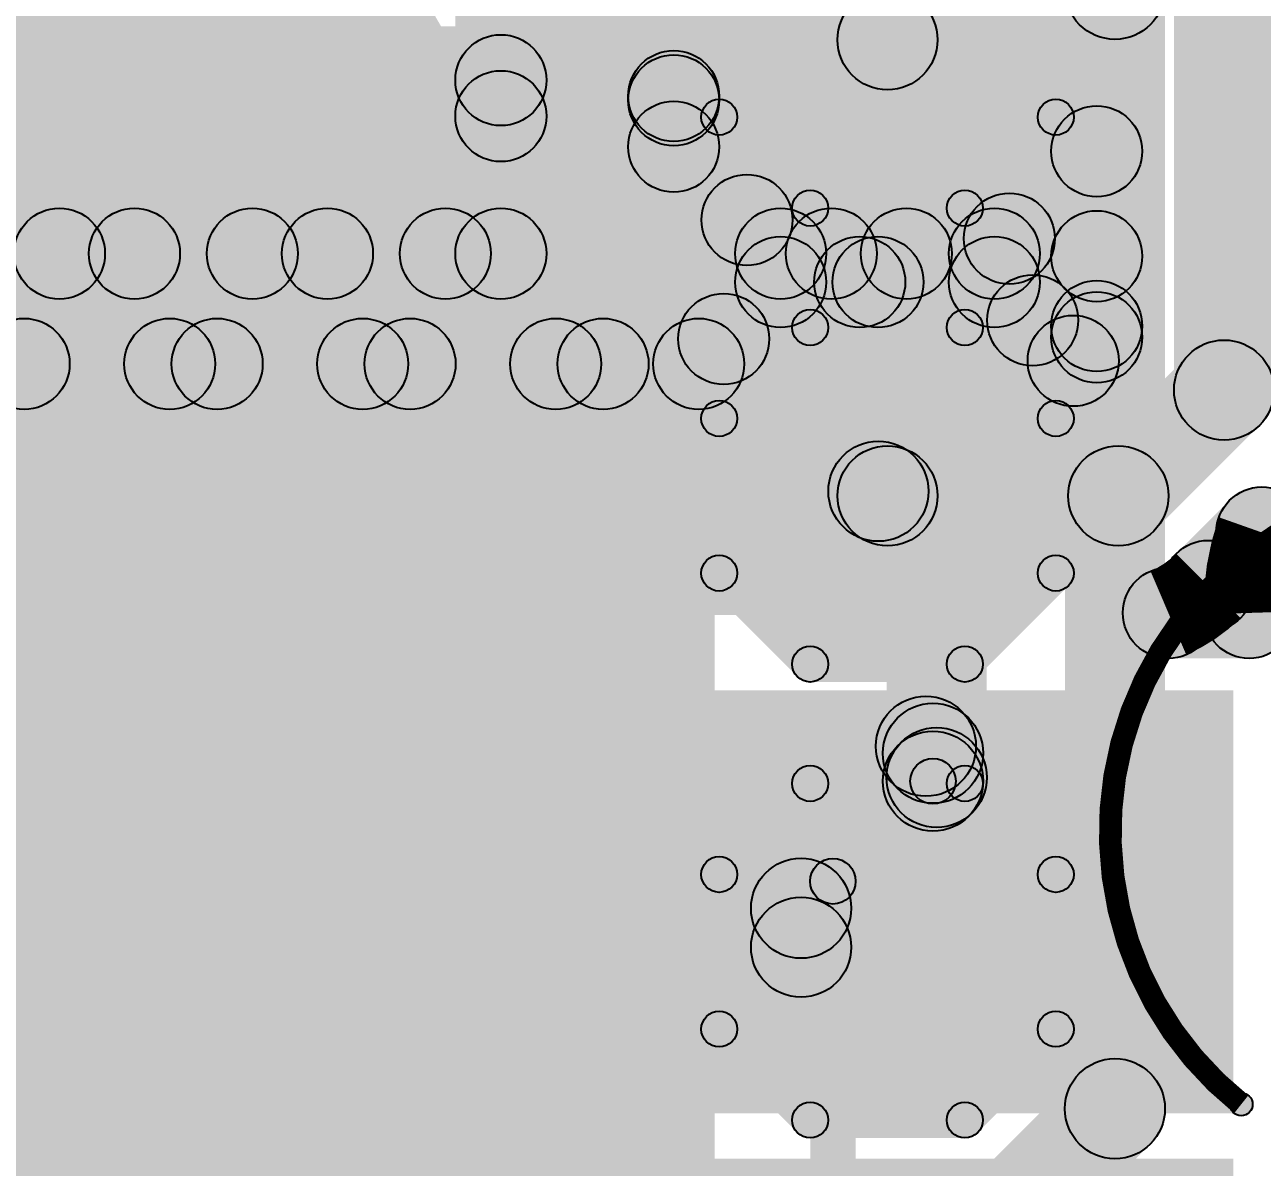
# Model space of a CAD drawing. Header units: millimetres. Extents: x 1.65 to 3.65, y 2.62 to 4.07.
# Drawn here: x 3.1873 to 3.4594, y 3.2651 to 3.5163 of the extents above; entities that cross this region are included whole.
import ezdxf

# ---------------------------------------------------------------- set-up
doc = ezdxf.new("R2010")
doc.units = ezdxf.units.MM
doc.header["$MEASUREMENT"] = 0
for name, color, linetype in [('BottomLayer', 5, 'Continuous'), ('BottomSolder', 6, 'Continuous'), ('PadHoleLayer', 156, 'Continuous'), ('TopLayer', 1, 'Continuous'), ('TopOverlay', 2, 'Continuous'), ('TopPaste', 8, 'Continuous'), ('TopSolder', 216, 'Continuous'), ('ViaHoleLayer', 16, 'Continuous')]:
    doc.layers.add(name, color=color, linetype=linetype)

# ---------------------------------------------------------------- blocks, each defined once
blk = doc.blocks.new('T_______H____LED_26')
at = {"layer": 'BottomLayer'}
blk.add_hatch(color=5, dxfattribs=at).paths.add_polyline_path([(-0.0815, 0.0315), (-0.0185, 0.0315), (-0.0185, -0.0315), (-0.0815, -0.0315)])
h = blk.add_hatch(color=5, dxfattribs=at)
edge = h.paths.add_edge_path()
edge.add_arc((0.05, 0), 0.0315, 0, 360)
at = {"layer": 'BottomSolder'}
blk.add_hatch(color=6, dxfattribs=at).paths.add_polyline_path([(-0.0855, 0.0355), (-0.0145, 0.0355), (-0.0145, -0.0355), (-0.0855, -0.0355)])
h = blk.add_hatch(color=6, dxfattribs=at)
edge = h.paths.add_edge_path()
edge.add_arc((0.05, 0), 0.0355, 0, 360)
at = {"layer": 'PadHoleLayer'}
h = blk.add_hatch(color=156, dxfattribs=at)
edge = h.paths.add_edge_path()
edge.add_arc((-0.05, 0), 0.01772, 0, 360)
h = blk.add_hatch(color=156, dxfattribs=at)
edge = h.paths.add_edge_path()
edge.add_arc((0.05, 0), 0.01772, 0, 360)
at = {"layer": 'TopLayer'}
blk.add_hatch(color=1, dxfattribs=at).paths.add_polyline_path([(-0.0815, 0.0315), (-0.0185, 0.0315), (-0.0185, -0.0315), (-0.0815, -0.0315)])
h = blk.add_hatch(color=1, dxfattribs=at)
edge = h.paths.add_edge_path()
edge.add_arc((0.05, 0), 0.0315, 0, 360)
at = {"layer": 'TopOverlay'}
h = blk.add_hatch(color=2, dxfattribs=at)
edge = h.paths.add_edge_path()
edge.add_arc((-0.05954, 0.05023), 0.0025, 0, 360)
h = blk.add_hatch(color=2, dxfattribs=at)
edge = h.paths.add_edge_path()
edge.add_arc((0.06927, 0.03565), 0.0025, 0, 360)
h = blk.add_hatch(color=2, dxfattribs=at)
edge = h.paths.add_edge_path()
edge.add_arc((0.098, 0.004), 0.0025, 0, 360)
for points in [[(0.0955, 0.004), (0.1005, 0.004), (0.1005, -0.012), (0.0955, -0.012)], [(-0.106, -0.0065), (-0.106, -0.0015), (-0.09, -0.0015), (-0.09, -0.0065)], [(0.09, -0.0065), (0.09, -0.0015), (0.106, -0.0015), (0.106, -0.0065)]]:
    blk.add_hatch(color=2, dxfattribs=at).paths.add_polyline_path(points)
h = blk.add_hatch(color=2, dxfattribs=at)
edge = h.paths.add_edge_path()
edge.add_arc((-0.106, -0.004), 0.0025, 0, 360)
h = blk.add_hatch(color=2, dxfattribs=at)
edge = h.paths.add_edge_path()
edge.add_arc((-0.09, -0.004), 0.0025, 0, 360)
h = blk.add_hatch(color=2, dxfattribs=at)
edge = h.paths.add_edge_path()
edge.add_arc((0.09, -0.004), 0.0025, 0, 360)
h = blk.add_hatch(color=2, dxfattribs=at)
edge = h.paths.add_edge_path()
edge.add_arc((0.106, -0.004), 0.0025, 0, 360)
h = blk.add_hatch(color=2, dxfattribs=at)
edge = h.paths.add_edge_path()
edge.add_arc((0.098, -0.012), 0.0025, 0, 360)
h = blk.add_hatch(color=2, dxfattribs=at)
edge = h.paths.add_edge_path()
edge.add_arc((0.06927, -0.03565), 0.0025, 0, 360)
h = blk.add_hatch(color=2, dxfattribs=at)
edge = h.paths.add_edge_path()
edge.add_arc((-0.05954, -0.05023), 0.0025, 0, 360)
at = {"layer": 'TopSolder'}
blk.add_hatch(color=216, dxfattribs=at).paths.add_polyline_path([(-0.0855, 0.0355), (-0.0145, 0.0355), (-0.0145, -0.0355), (-0.0855, -0.0355)])
h = blk.add_hatch(color=216, dxfattribs=at)
edge = h.paths.add_edge_path()
edge.add_arc((0.05, 0), 0.0355, 0, 360)
at = {"layer": 'TopOverlay', "const_width": 0.005}
for points in [[(-0.05954, 0.05023, -0.552963), (0.06927, 0.03565)], [(0.06927, -0.03565, -0.552963), (-0.05954, -0.05023)]]:
    blk.add_lwpolyline(points, format="xyb", dxfattribs=at)
at = {"layer": 'TopOverlay'}
for centre in [(-0.05954, 0.05023), (0.06927, 0.03565), (0.098, 0.004), (-0.106, -0.004), (-0.09, -0.004), (0.09, -0.004), (0.106, -0.004), (0.098, -0.012), (0.06927, -0.03565), (-0.05954, -0.05023)]:
    blk.add_circle(centre, 0.0025, dxfattribs=at)
blk = doc.blocks.new('T_______H____LED_27')
at = {"layer": 'BottomLayer'}
blk.add_hatch(color=5, dxfattribs=at).paths.add_polyline_path([(-0.0815, 0.0315), (-0.0185, 0.0315), (-0.0185, -0.0315), (-0.0815, -0.0315)])
h = blk.add_hatch(color=5, dxfattribs=at)
edge = h.paths.add_edge_path()
edge.add_arc((0.05, 0), 0.0315, 0, 360)
at = {"layer": 'BottomSolder'}
blk.add_hatch(color=6, dxfattribs=at).paths.add_polyline_path([(-0.0855, 0.0355), (-0.0145, 0.0355), (-0.0145, -0.0355), (-0.0855, -0.0355)])
h = blk.add_hatch(color=6, dxfattribs=at)
edge = h.paths.add_edge_path()
edge.add_arc((0.05, 0), 0.0355, 0, 360)
at = {"layer": 'PadHoleLayer'}
h = blk.add_hatch(color=156, dxfattribs=at)
edge = h.paths.add_edge_path()
edge.add_arc((-0.05, 0), 0.01772, 0, 360)
h = blk.add_hatch(color=156, dxfattribs=at)
edge = h.paths.add_edge_path()
edge.add_arc((0.05, 0), 0.01772, 0, 360)
at = {"layer": 'TopLayer'}
blk.add_hatch(color=1, dxfattribs=at).paths.add_polyline_path([(-0.0815, 0.0315), (-0.0185, 0.0315), (-0.0185, -0.0315), (-0.0815, -0.0315)])
h = blk.add_hatch(color=1, dxfattribs=at)
edge = h.paths.add_edge_path()
edge.add_arc((0.05, 0), 0.0315, 0, 360)
at = {"layer": 'TopOverlay'}
h = blk.add_hatch(color=2, dxfattribs=at)
edge = h.paths.add_edge_path()
edge.add_arc((-0.05954, 0.05023), 0.0025, 0, 360)
h = blk.add_hatch(color=2, dxfattribs=at)
edge = h.paths.add_edge_path()
edge.add_arc((0.06927, 0.03565), 0.0025, 0, 360)
h = blk.add_hatch(color=2, dxfattribs=at)
edge = h.paths.add_edge_path()
edge.add_arc((0.098, 0.004), 0.0025, 0, 360)
for points in [[(0.0955, 0.004), (0.1005, 0.004), (0.1005, -0.012), (0.0955, -0.012)], [(-0.106, -0.0065), (-0.106, -0.0015), (-0.09, -0.0015), (-0.09, -0.0065)], [(0.09, -0.0065), (0.09, -0.0015), (0.106, -0.0015), (0.106, -0.0065)]]:
    blk.add_hatch(color=2, dxfattribs=at).paths.add_polyline_path(points)
h = blk.add_hatch(color=2, dxfattribs=at)
edge = h.paths.add_edge_path()
edge.add_arc((-0.106, -0.004), 0.0025, 0, 360)
h = blk.add_hatch(color=2, dxfattribs=at)
edge = h.paths.add_edge_path()
edge.add_arc((-0.09, -0.004), 0.0025, 0, 360)
h = blk.add_hatch(color=2, dxfattribs=at)
edge = h.paths.add_edge_path()
edge.add_arc((0.09, -0.004), 0.0025, 0, 360)
h = blk.add_hatch(color=2, dxfattribs=at)
edge = h.paths.add_edge_path()
edge.add_arc((0.106, -0.004), 0.0025, 0, 360)
h = blk.add_hatch(color=2, dxfattribs=at)
edge = h.paths.add_edge_path()
edge.add_arc((0.098, -0.012), 0.0025, 0, 360)
h = blk.add_hatch(color=2, dxfattribs=at)
edge = h.paths.add_edge_path()
edge.add_arc((0.06927, -0.03565), 0.0025, 0, 360)
h = blk.add_hatch(color=2, dxfattribs=at)
edge = h.paths.add_edge_path()
edge.add_arc((-0.05954, -0.05023), 0.0025, 0, 360)
at = {"layer": 'TopSolder'}
blk.add_hatch(color=216, dxfattribs=at).paths.add_polyline_path([(-0.0855, 0.0355), (-0.0145, 0.0355), (-0.0145, -0.0355), (-0.0855, -0.0355)])
h = blk.add_hatch(color=216, dxfattribs=at)
edge = h.paths.add_edge_path()
edge.add_arc((0.05, 0), 0.0355, 0, 360)
at = {"layer": 'TopOverlay', "const_width": 0.005}
for points in [[(-0.05954, 0.05023, -0.552963), (0.06927, 0.03565)], [(0.06927, -0.03565, -0.552963), (-0.05954, -0.05023)]]:
    blk.add_lwpolyline(points, format="xyb", dxfattribs=at)
at = {"layer": 'TopOverlay'}
for centre in [(-0.05954, 0.05023), (0.06927, 0.03565), (0.098, 0.004), (-0.106, -0.004), (-0.09, -0.004), (0.09, -0.004), (0.106, -0.004), (0.098, -0.012), (0.06927, -0.03565), (-0.05954, -0.05023)]:
    blk.add_circle(centre, 0.0025, dxfattribs=at)
blk = doc.blocks.new('TEST_POINT_54')
at = {"layer": 'TopLayer'}
blk.add_hatch(color=1, dxfattribs=at).paths.add_polyline_path([(0.015, 0.03), (-0.015, 0.03), (-0.03, 0.015), (-0.03, -0.015), (-0.015, -0.03), (0.015, -0.03), (0.03, -0.015), (0.03, 0.015)])
at = {"layer": 'TopOverlay'}
h = blk.add_hatch(color=2, dxfattribs=at)
edge = h.paths.add_edge_path()
edge.add_arc((-0.017, 0.037), 0.00394, 0, 360)
h = blk.add_hatch(color=2, dxfattribs=at)
edge = h.paths.add_edge_path()
edge.add_arc((-0.017, 0.037), 0.00394, 0, 360)
h = blk.add_hatch(color=2, dxfattribs=at)
edge = h.paths.add_edge_path()
edge.add_arc((-0.017, 0.037), 0.00394, 0, 360)
for points in [[(-0.017, 0.03306), (-0.017, 0.04094), (0.017, 0.04094), (0.017, 0.03306)], [(-0.017, 0.03306), (-0.017, 0.04094), (0.017, 0.04094), (0.017, 0.03306)], [(-0.03422, 0.01422), (-0.03978, 0.01978), (-0.01978, 0.03978), (-0.01422, 0.03422)], [(0.01422, 0.03422), (0.01978, 0.03978), (0.03978, 0.01978), (0.03422, 0.01422)], [(-0.03306, -0.017), (-0.04094, -0.017), (-0.04094, 0.017), (-0.03306, 0.017)], [(0.04094, -0.017), (0.03306, -0.017), (0.03306, 0.017), (0.04094, 0.017)], [(-0.03978, -0.01978), (-0.03422, -0.01422), (-0.01422, -0.03422), (-0.01978, -0.03978)], [(0.01978, -0.03978), (0.01422, -0.03422), (0.03422, -0.01422), (0.03978, -0.01978)], [(-0.017, -0.04094), (-0.017, -0.03306), (0.017, -0.03306), (0.017, -0.04094)], [(-0.017, -0.04094), (-0.017, -0.03306), (0.017, -0.03306), (0.017, -0.04094)]]:
    blk.add_hatch(color=2, dxfattribs=at).paths.add_polyline_path(points)
h = blk.add_hatch(color=2, dxfattribs=at)
edge = h.paths.add_edge_path()
edge.add_arc((0.017, 0.037), 0.00394, 0, 360)
h = blk.add_hatch(color=2, dxfattribs=at)
edge = h.paths.add_edge_path()
edge.add_arc((0.017, 0.037), 0.00394, 0, 360)
h = blk.add_hatch(color=2, dxfattribs=at)
edge = h.paths.add_edge_path()
edge.add_arc((0.017, 0.037), 0.00394, 0, 360)
h = blk.add_hatch(color=2, dxfattribs=at)
edge = h.paths.add_edge_path()
edge.add_arc((-0.037, 0.017), 0.00394, 0, 360)
h = blk.add_hatch(color=2, dxfattribs=at)
edge = h.paths.add_edge_path()
edge.add_arc((-0.037, 0.017), 0.00394, 0, 360)
h = blk.add_hatch(color=2, dxfattribs=at)
edge = h.paths.add_edge_path()
edge.add_arc((0.037, 0.017), 0.00394, 0, 360)
h = blk.add_hatch(color=2, dxfattribs=at)
edge = h.paths.add_edge_path()
edge.add_arc((0.037, 0.017), 0.00394, 0, 360)
h = blk.add_hatch(color=2, dxfattribs=at)
edge = h.paths.add_edge_path()
edge.add_arc((-0.037, -0.017), 0.00394, 0, 360)
h = blk.add_hatch(color=2, dxfattribs=at)
edge = h.paths.add_edge_path()
edge.add_arc((-0.037, -0.017), 0.00394, 0, 360)
h = blk.add_hatch(color=2, dxfattribs=at)
edge = h.paths.add_edge_path()
edge.add_arc((0.037, -0.017), 0.00394, 0, 360)
h = blk.add_hatch(color=2, dxfattribs=at)
edge = h.paths.add_edge_path()
edge.add_arc((0.037, -0.017), 0.00394, 0, 360)
h = blk.add_hatch(color=2, dxfattribs=at)
edge = h.paths.add_edge_path()
edge.add_arc((-0.017, -0.037), 0.00394, 0, 360)
h = blk.add_hatch(color=2, dxfattribs=at)
edge = h.paths.add_edge_path()
edge.add_arc((-0.017, -0.037), 0.00394, 0, 360)
h = blk.add_hatch(color=2, dxfattribs=at)
edge = h.paths.add_edge_path()
edge.add_arc((-0.017, -0.037), 0.00394, 0, 360)
h = blk.add_hatch(color=2, dxfattribs=at)
edge = h.paths.add_edge_path()
edge.add_arc((0.017, -0.037), 0.00394, 0, 360)
h = blk.add_hatch(color=2, dxfattribs=at)
edge = h.paths.add_edge_path()
edge.add_arc((0.017, -0.037), 0.00394, 0, 360)
h = blk.add_hatch(color=2, dxfattribs=at)
edge = h.paths.add_edge_path()
edge.add_arc((0.017, -0.037), 0.00394, 0, 360)
at = {"layer": 'TopPaste'}
blk.add_hatch(color=8, dxfattribs=at).paths.add_polyline_path([(0.015, 0.03), (-0.015, 0.03), (-0.03, 0.015), (-0.03, -0.015), (-0.015, -0.03), (0.015, -0.03), (0.03, -0.015), (0.03, 0.015)])
at = {"layer": 'TopSolder'}
blk.add_hatch(color=216, dxfattribs=at).paths.add_polyline_path([(0.017, 0.034), (-0.017, 0.034), (-0.034, 0.017), (-0.034, -0.017), (-0.017, -0.034), (0.017, -0.034), (0.034, -0.017), (0.034, 0.017)])
at = {"layer": 'TopOverlay'}
for centre in [(-0.017, 0.037), (-0.017, 0.037), (-0.017, 0.037), (0.017, 0.037), (0.017, 0.037), (0.017, 0.037), (-0.037, 0.017), (-0.037, 0.017), (0.037, 0.017), (0.037, 0.017), (-0.037, -0.017), (-0.037, -0.017), (0.037, -0.017), (0.037, -0.017), (-0.017, -0.037), (-0.017, -0.037), (-0.017, -0.037), (0.017, -0.037), (0.017, -0.037), (0.017, -0.037)]:
    blk.add_circle(centre, 0.00394, dxfattribs=at)
blk = doc.blocks.new('TEST_POINT_55')
at = {"layer": 'TopLayer'}
blk.add_hatch(color=1, dxfattribs=at).paths.add_polyline_path([(0.015, 0.03), (-0.015, 0.03), (-0.03, 0.015), (-0.03, -0.015), (-0.015, -0.03), (0.015, -0.03), (0.03, -0.015), (0.03, 0.015)])
at = {"layer": 'TopOverlay'}
h = blk.add_hatch(color=2, dxfattribs=at)
edge = h.paths.add_edge_path()
edge.add_arc((-0.017, 0.037), 0.00394, 0, 360)
h = blk.add_hatch(color=2, dxfattribs=at)
edge = h.paths.add_edge_path()
edge.add_arc((-0.017, 0.037), 0.00394, 0, 360)
h = blk.add_hatch(color=2, dxfattribs=at)
edge = h.paths.add_edge_path()
edge.add_arc((-0.017, 0.037), 0.00394, 0, 360)
for points in [[(0.017, 0.04094), (0.017, 0.03306), (-0.017, 0.03306), (-0.017, 0.04094)], [(0.017, 0.04094), (0.017, 0.03306), (-0.017, 0.03306), (-0.017, 0.04094)], [(-0.03422, 0.01422), (-0.03978, 0.01978), (-0.01978, 0.03978), (-0.01422, 0.03422)], [(0.03978, 0.01978), (0.03422, 0.01422), (0.01422, 0.03422), (0.01978, 0.03978)], [(-0.03306, -0.017), (-0.04094, -0.017), (-0.04094, 0.017), (-0.03306, 0.017)], [(0.04094, -0.017), (0.03306, -0.017), (0.03306, 0.017), (0.04094, 0.017)], [(-0.01422, -0.03422), (-0.01978, -0.03978), (-0.03978, -0.01978), (-0.03422, -0.01422)], [(0.01978, -0.03978), (0.01422, -0.03422), (0.03422, -0.01422), (0.03978, -0.01978)], [(0.017, -0.03306), (0.017, -0.04094), (-0.017, -0.04094), (-0.017, -0.03306)], [(0.017, -0.03306), (0.017, -0.04094), (-0.017, -0.04094), (-0.017, -0.03306)]]:
    blk.add_hatch(color=2, dxfattribs=at).paths.add_polyline_path(points)
h = blk.add_hatch(color=2, dxfattribs=at)
edge = h.paths.add_edge_path()
edge.add_arc((0.017, 0.037), 0.00394, 0, 360)
h = blk.add_hatch(color=2, dxfattribs=at)
edge = h.paths.add_edge_path()
edge.add_arc((0.017, 0.037), 0.00394, 0, 360)
h = blk.add_hatch(color=2, dxfattribs=at)
edge = h.paths.add_edge_path()
edge.add_arc((0.017, 0.037), 0.00394, 0, 360)
h = blk.add_hatch(color=2, dxfattribs=at)
edge = h.paths.add_edge_path()
edge.add_arc((-0.037, 0.017), 0.00394, 0, 360)
h = blk.add_hatch(color=2, dxfattribs=at)
edge = h.paths.add_edge_path()
edge.add_arc((-0.037, 0.017), 0.00394, 0, 360)
h = blk.add_hatch(color=2, dxfattribs=at)
edge = h.paths.add_edge_path()
edge.add_arc((0.037, 0.017), 0.00394, 0, 360)
h = blk.add_hatch(color=2, dxfattribs=at)
edge = h.paths.add_edge_path()
edge.add_arc((0.037, 0.017), 0.00394, 0, 360)
h = blk.add_hatch(color=2, dxfattribs=at)
edge = h.paths.add_edge_path()
edge.add_arc((-0.037, -0.017), 0.00394, 0, 360)
h = blk.add_hatch(color=2, dxfattribs=at)
edge = h.paths.add_edge_path()
edge.add_arc((-0.037, -0.017), 0.00394, 0, 360)
h = blk.add_hatch(color=2, dxfattribs=at)
edge = h.paths.add_edge_path()
edge.add_arc((0.037, -0.017), 0.00394, 0, 360)
h = blk.add_hatch(color=2, dxfattribs=at)
edge = h.paths.add_edge_path()
edge.add_arc((0.037, -0.017), 0.00394, 0, 360)
h = blk.add_hatch(color=2, dxfattribs=at)
edge = h.paths.add_edge_path()
edge.add_arc((-0.017, -0.037), 0.00394, 0, 360)
h = blk.add_hatch(color=2, dxfattribs=at)
edge = h.paths.add_edge_path()
edge.add_arc((-0.017, -0.037), 0.00394, 0, 360)
h = blk.add_hatch(color=2, dxfattribs=at)
edge = h.paths.add_edge_path()
edge.add_arc((-0.017, -0.037), 0.00394, 0, 360)
h = blk.add_hatch(color=2, dxfattribs=at)
edge = h.paths.add_edge_path()
edge.add_arc((0.017, -0.037), 0.00394, 0, 360)
h = blk.add_hatch(color=2, dxfattribs=at)
edge = h.paths.add_edge_path()
edge.add_arc((0.017, -0.037), 0.00394, 0, 360)
h = blk.add_hatch(color=2, dxfattribs=at)
edge = h.paths.add_edge_path()
edge.add_arc((0.017, -0.037), 0.00394, 0, 360)
at = {"layer": 'TopPaste'}
blk.add_hatch(color=8, dxfattribs=at).paths.add_polyline_path([(0.015, 0.03), (-0.015, 0.03), (-0.03, 0.015), (-0.03, -0.015), (-0.015, -0.03), (0.015, -0.03), (0.03, -0.015), (0.03, 0.015)])
at = {"layer": 'TopSolder'}
blk.add_hatch(color=216, dxfattribs=at).paths.add_polyline_path([(0.017, 0.034), (-0.017, 0.034), (-0.034, 0.017), (-0.034, -0.017), (-0.017, -0.034), (0.017, -0.034), (0.034, -0.017), (0.034, 0.017)])
at = {"layer": 'TopOverlay'}
for centre in [(-0.017, 0.037), (-0.017, 0.037), (-0.017, 0.037), (0.017, 0.037), (0.017, 0.037), (0.017, 0.037), (-0.037, 0.017), (-0.037, 0.017), (0.037, 0.017), (0.037, 0.017), (-0.037, -0.017), (-0.037, -0.017), (0.037, -0.017), (0.037, -0.017), (-0.017, -0.037), (-0.017, -0.037), (-0.017, -0.037), (0.017, -0.037), (0.017, -0.037), (0.017, -0.037)]:
    blk.add_circle(centre, 0.00394, dxfattribs=at)
blk = doc.blocks.new('TEST_POINT_56')
at = {"layer": 'TopLayer'}
blk.add_hatch(color=1, dxfattribs=at).paths.add_polyline_path([(0.015, 0.03), (-0.015, 0.03), (-0.03, 0.015), (-0.03, -0.015), (-0.015, -0.03), (0.015, -0.03), (0.03, -0.015), (0.03, 0.015)])
at = {"layer": 'TopOverlay'}
h = blk.add_hatch(color=2, dxfattribs=at)
edge = h.paths.add_edge_path()
edge.add_arc((-0.017, 0.037), 0.00394, 0, 360)
h = blk.add_hatch(color=2, dxfattribs=at)
edge = h.paths.add_edge_path()
edge.add_arc((-0.017, 0.037), 0.00394, 0, 360)
h = blk.add_hatch(color=2, dxfattribs=at)
edge = h.paths.add_edge_path()
edge.add_arc((-0.017, 0.037), 0.00394, 0, 360)
for points in [[(-0.017, 0.03306), (-0.017, 0.04094), (0.017, 0.04094), (0.017, 0.03306)], [(-0.017, 0.03306), (-0.017, 0.04094), (0.017, 0.04094), (0.017, 0.03306)], [(-0.03422, 0.01422), (-0.03978, 0.01978), (-0.01978, 0.03978), (-0.01422, 0.03422)], [(0.01422, 0.03422), (0.01978, 0.03978), (0.03978, 0.01978), (0.03422, 0.01422)], [(-0.03306, -0.017), (-0.04094, -0.017), (-0.04094, 0.017), (-0.03306, 0.017)], [(0.04094, -0.017), (0.03306, -0.017), (0.03306, 0.017), (0.04094, 0.017)], [(-0.03978, -0.01978), (-0.03422, -0.01422), (-0.01422, -0.03422), (-0.01978, -0.03978)], [(0.01978, -0.03978), (0.01422, -0.03422), (0.03422, -0.01422), (0.03978, -0.01978)], [(-0.017, -0.04094), (-0.017, -0.03306), (0.017, -0.03306), (0.017, -0.04094)], [(-0.017, -0.04094), (-0.017, -0.03306), (0.017, -0.03306), (0.017, -0.04094)]]:
    blk.add_hatch(color=2, dxfattribs=at).paths.add_polyline_path(points)
h = blk.add_hatch(color=2, dxfattribs=at)
edge = h.paths.add_edge_path()
edge.add_arc((0.017, 0.037), 0.00394, 0, 360)
h = blk.add_hatch(color=2, dxfattribs=at)
edge = h.paths.add_edge_path()
edge.add_arc((0.017, 0.037), 0.00394, 0, 360)
h = blk.add_hatch(color=2, dxfattribs=at)
edge = h.paths.add_edge_path()
edge.add_arc((0.017, 0.037), 0.00394, 0, 360)
h = blk.add_hatch(color=2, dxfattribs=at)
edge = h.paths.add_edge_path()
edge.add_arc((-0.037, 0.017), 0.00394, 0, 360)
h = blk.add_hatch(color=2, dxfattribs=at)
edge = h.paths.add_edge_path()
edge.add_arc((-0.037, 0.017), 0.00394, 0, 360)
h = blk.add_hatch(color=2, dxfattribs=at)
edge = h.paths.add_edge_path()
edge.add_arc((0.037, 0.017), 0.00394, 0, 360)
h = blk.add_hatch(color=2, dxfattribs=at)
edge = h.paths.add_edge_path()
edge.add_arc((0.037, 0.017), 0.00394, 0, 360)
h = blk.add_hatch(color=2, dxfattribs=at)
edge = h.paths.add_edge_path()
edge.add_arc((-0.037, -0.017), 0.00394, 0, 360)
h = blk.add_hatch(color=2, dxfattribs=at)
edge = h.paths.add_edge_path()
edge.add_arc((-0.037, -0.017), 0.00394, 0, 360)
h = blk.add_hatch(color=2, dxfattribs=at)
edge = h.paths.add_edge_path()
edge.add_arc((0.037, -0.017), 0.00394, 0, 360)
h = blk.add_hatch(color=2, dxfattribs=at)
edge = h.paths.add_edge_path()
edge.add_arc((0.037, -0.017), 0.00394, 0, 360)
h = blk.add_hatch(color=2, dxfattribs=at)
edge = h.paths.add_edge_path()
edge.add_arc((-0.017, -0.037), 0.00394, 0, 360)
h = blk.add_hatch(color=2, dxfattribs=at)
edge = h.paths.add_edge_path()
edge.add_arc((-0.017, -0.037), 0.00394, 0, 360)
h = blk.add_hatch(color=2, dxfattribs=at)
edge = h.paths.add_edge_path()
edge.add_arc((-0.017, -0.037), 0.00394, 0, 360)
h = blk.add_hatch(color=2, dxfattribs=at)
edge = h.paths.add_edge_path()
edge.add_arc((0.017, -0.037), 0.00394, 0, 360)
h = blk.add_hatch(color=2, dxfattribs=at)
edge = h.paths.add_edge_path()
edge.add_arc((0.017, -0.037), 0.00394, 0, 360)
h = blk.add_hatch(color=2, dxfattribs=at)
edge = h.paths.add_edge_path()
edge.add_arc((0.017, -0.037), 0.00394, 0, 360)
at = {"layer": 'TopPaste'}
blk.add_hatch(color=8, dxfattribs=at).paths.add_polyline_path([(0.015, 0.03), (-0.015, 0.03), (-0.03, 0.015), (-0.03, -0.015), (-0.015, -0.03), (0.015, -0.03), (0.03, -0.015), (0.03, 0.015)])
at = {"layer": 'TopSolder'}
blk.add_hatch(color=216, dxfattribs=at).paths.add_polyline_path([(0.017, 0.034), (-0.017, 0.034), (-0.034, 0.017), (-0.034, -0.017), (-0.017, -0.034), (0.017, -0.034), (0.034, -0.017), (0.034, 0.017)])
at = {"layer": 'TopOverlay'}
for centre in [(-0.017, 0.037), (-0.017, 0.037), (-0.017, 0.037), (0.017, 0.037), (0.017, 0.037), (0.017, 0.037), (-0.037, 0.017), (-0.037, 0.017), (0.037, 0.017), (0.037, 0.017), (-0.037, -0.017), (-0.037, -0.017), (0.037, -0.017), (0.037, -0.017), (-0.017, -0.037), (-0.017, -0.037), (-0.017, -0.037), (0.017, -0.037), (0.017, -0.037), (0.017, -0.037)]:
    blk.add_circle(centre, 0.00394, dxfattribs=at)

msp = doc.modelspace()

# ---------------------------------------------------------------- hatches: boundary and pattern name
at = {"layer": 'BottomLayer'}
for points in [[(3.39881, 3.35081), (3.37681, 3.35081), (3.37681, 3.61303), (3.39881, 3.61303)], [(3.438, 3.278), (3.416, 3.278), (3.416, 3.52411), (3.438, 3.52411)], [(3.084, 3.434), (3.24, 3.434), (3.24, 3.516), (3.084, 3.516)], [(3.178, 3.261), (3.339, 3.261), (3.339, 3.516), (3.178, 3.516)], [(2.822, 3.367), (3.22, 3.367), (3.22, 3.4458), (2.822, 3.4458)], [(3.39478, 3.34222), (3.37922, 3.35778), (3.38003, 3.35859), (3.39559, 3.34303)], [(3.36854, 3.32446), (3.36146, 3.33154), (3.38346, 3.35354), (3.39054, 3.34646)], [(3.37, 3.11386), (3.36, 3.11386), (3.36, 3.328), (3.37, 3.328)], [(3.40678, 3.24222), (3.39122, 3.25778), (3.41922, 3.28578), (3.43478, 3.27022)]]:
    msp.add_hatch(color=5, dxfattribs=at).paths.add_polyline_path(points)
h = msp.add_hatch(color=5, dxfattribs=at)
edge = h.paths.add_edge_path()
edge.add_arc((3.427, 3.52411), 0.011, 0, 360)
h = msp.add_hatch(color=5, dxfattribs=at)
edge = h.paths.add_edge_path()
edge.add_arc((3.427, 3.52411), 0.011, 0, 360)
h = msp.add_hatch(color=5, dxfattribs=at)
edge = h.paths.add_edge_path()
edge.add_arc((3.387, 3.35), 0.01181, 0, 360)
h = msp.add_hatch(color=5, dxfattribs=at)
edge = h.paths.add_edge_path()
edge.add_arc((3.387, 3.35), 0.011, 0, 360)
h = msp.add_hatch(color=5, dxfattribs=at)
edge = h.paths.add_edge_path()
edge.add_arc((3.38781, 3.35081), 0.011, 0, 360)
h = msp.add_hatch(color=5, dxfattribs=at)
edge = h.paths.add_edge_path()
edge.add_arc((3.38781, 3.35081), 0.011, 0, 360)
h = msp.add_hatch(color=5, dxfattribs=at)
edge = h.paths.add_edge_path()
edge.add_arc((3.387, 3.35), 0.005, 0, 360)
h = msp.add_hatch(color=5, dxfattribs=at)
edge = h.paths.add_edge_path()
edge.add_arc((3.365, 3.328), 0.005, 0, 360)
h = msp.add_hatch(color=5, dxfattribs=at)
edge = h.paths.add_edge_path()
edge.add_arc((3.365, 3.328), 0.005, 0, 360)
h = msp.add_hatch(color=5, dxfattribs=at)
edge = h.paths.add_edge_path()
edge.add_arc((3.20204, 3.29148), 0.01181, 0, 360)
h = msp.add_hatch(color=5, dxfattribs=at)
edge = h.paths.add_edge_path()
edge.add_arc((3.231, 3.292), 0.01181, 0, 360)
h = msp.add_hatch(color=5, dxfattribs=at)
edge = h.paths.add_edge_path()
edge.add_arc((3.259, 3.292), 0.01181, 0, 360)
h = msp.add_hatch(color=5, dxfattribs=at)
edge = h.paths.add_edge_path()
edge.add_arc((3.427, 3.278), 0.011, 0, 360)
h = msp.add_hatch(color=5, dxfattribs=at)
edge = h.paths.add_edge_path()
edge.add_arc((3.427, 3.278), 0.011, 0, 360)
at = {"layer": 'TopLayer'}
for points in [[(3.462, 3.436), (3.44, 3.436), (3.44, 3.62286), (3.462, 3.62286)], [(3.388, 3.513), (3.366, 3.513), (3.366, 3.603), (3.388, 3.603)], [(3.302, 3.466), (3.282, 3.466), (3.282, 3.585), (3.302, 3.585)], [(3.1221, 3.483), (3.275, 3.483), (3.275, 3.568), (3.1221, 3.568)], [(3.29907, 3.49706), (3.28493, 3.5112), (3.34193, 3.5682), (3.35607, 3.55406)], [(3.28493, 3.53158), (3.29907, 3.54572), (3.33707, 3.50772), (3.32293, 3.49358)], [(3.34, 3.4895), (3.32, 3.4895), (3.32, 3.5365), (3.34, 3.5365)], [(3.27912, 3.43468), (3.26497, 3.44882), (3.32293, 3.50678), (3.33707, 3.49263)], [(3.28493, 3.48915), (3.29907, 3.5033), (3.34806, 3.45431), (3.33392, 3.44017)], [(3.32293, 3.48243), (3.33707, 3.49657), (3.36057, 3.47307), (3.34643, 3.45893)], [(3.40757, 3.45893), (3.39343, 3.47307), (3.41593, 3.49557), (3.43007, 3.48143)], [(3.433, 3.4476), (3.413, 3.4476), (3.413, 3.4885), (3.433, 3.4885)], [(3.32154, 3.43468), (3.3074, 3.44882), (3.33904, 3.48046), (3.35318, 3.46632)], [(3.16, 3.456), (3.16, 3.476), (3.292, 3.476), (3.292, 3.456)], [(3.3535, 3.456), (3.3535, 3.476), (3.4005, 3.476), (3.4005, 3.456)], [(3.39672, 3.46222), (3.41086, 3.47636), (3.43007, 3.45715), (3.41593, 3.44301)], [(3.19426, 3.43468), (3.18012, 3.44882), (3.20437, 3.47307), (3.21851, 3.45893)], [(3.18787, 3.45893), (3.20202, 3.47307), (3.22627, 3.44882), (3.21212, 3.43468)], [(3.23669, 3.43468), (3.22255, 3.44882), (3.2468, 3.47307), (3.26094, 3.45893)], [(3.2303, 3.45893), (3.24444, 3.47307), (3.26869, 3.44882), (3.25455, 3.43468)], [(3.27273, 3.45893), (3.28687, 3.47307), (3.31112, 3.44882), (3.29698, 3.43468)], [(3.35758, 3.45893), (3.37172, 3.47307), (3.37797, 3.46682), (3.36383, 3.45268)], [(3.38197, 3.45268), (3.36783, 3.46682), (3.37408, 3.47307), (3.38822, 3.45893)], [(3.41598, 3.44427), (3.40184, 3.45841), (3.41593, 3.4725), (3.43007, 3.45836)], [(3.3535, 3.44975), (3.3535, 3.46975), (3.4005, 3.46975), (3.4005, 3.44975)], [(3.34257, 3.43468), (3.32843, 3.44882), (3.34643, 3.46682), (3.36057, 3.45268)], [(3.39343, 3.45268), (3.40757, 3.46682), (3.4249, 3.4495), (3.41075, 3.43535)], [(3.4249, 3.43535), (3.41075, 3.4495), (3.41593, 3.45467), (3.43007, 3.44053)], [(3.11485, 3.43175), (3.11485, 3.45175), (3.3355, 3.45175), (3.3355, 3.43175)], [(3.43553, 3.40497), (3.41997, 3.42053), (3.44322, 3.44378), (3.45878, 3.42822)], [(3.10325, 3.40275), (3.10325, 3.42475), (3.375, 3.42475), (3.375, 3.40275)], [(3.377, 3.40175), (3.377, 3.42375), (3.42775, 3.42375), (3.42775, 3.40175)], [(3.45462, 3.38588), (3.44048, 3.40002), (3.45221, 3.41176), (3.46636, 3.39762)], [(3.43875, 3.377), (3.43875, 3.397), (3.45653, 3.397), (3.45653, 3.377)], [(3.088, 3.241), (3.297, 3.241), (3.297, 3.37), (3.088, 3.37)], [(3.31, 3.277), (3.453, 3.277), (3.453, 3.37), (3.31, 3.37)], [(3.37767, 3.34991), (3.39322, 3.36547), (3.39478, 3.36391), (3.37922, 3.34836)], [(3.398, 3.35), (3.376, 3.35), (3.376, 3.35614), (3.398, 3.35614)], [(3.369, 3.3135), (3.347, 3.3135), (3.347, 3.32206), (3.369, 3.32206)], [(3.171, 2.916), (3.213, 2.916), (3.213, 3.285), (3.171, 3.285)], [(3.171, 3.155), (3.453, 3.155), (3.453, 3.267), (3.171, 3.267)]]:
    msp.add_hatch(color=1, dxfattribs=at).paths.add_polyline_path(points)
h = msp.add_hatch(color=1, dxfattribs=at)
edge = h.paths.add_edge_path()
edge.add_arc((3.377, 3.513), 0.011, 0, 360)
h = msp.add_hatch(color=1, dxfattribs=at)
edge = h.paths.add_edge_path()
edge.add_arc((3.292, 3.50413), 0.01, 0, 360)
h = msp.add_hatch(color=1, dxfattribs=at)
edge = h.paths.add_edge_path()
edge.add_arc((3.33, 3.50065), 0.01, 0, 360)
h = msp.add_hatch(color=1, dxfattribs=at)
edge = h.paths.add_edge_path()
edge.add_arc((3.33, 3.49971), 0.01, 0, 360)
h = msp.add_hatch(color=1, dxfattribs=at)
edge = h.paths.add_edge_path()
edge.add_arc((3.292, 3.49622), 0.01, 0, 360)
h = msp.add_hatch(color=1, dxfattribs=at)
edge = h.paths.add_edge_path()
edge.add_arc((3.33, 3.4895), 0.01, 0, 360)
h = msp.add_hatch(color=1, dxfattribs=at)
edge = h.paths.add_edge_path()
edge.add_arc((3.33, 3.4895), 0.01, 0, 360)
h = msp.add_hatch(color=1, dxfattribs=at)
edge = h.paths.add_edge_path()
edge.add_arc((3.423, 3.4885), 0.01, 0, 360)
h = msp.add_hatch(color=1, dxfattribs=at)
edge = h.paths.add_edge_path()
edge.add_arc((3.423, 3.4885), 0.01, 0, 360)
h = msp.add_hatch(color=1, dxfattribs=at)
edge = h.paths.add_edge_path()
edge.add_arc((3.34611, 3.47339), 0.01, 0, 360)
h = msp.add_hatch(color=1, dxfattribs=at)
edge = h.paths.add_edge_path()
edge.add_arc((3.40379, 3.46929), 0.01, 0, 360)
h = msp.add_hatch(color=1, dxfattribs=at)
edge = h.paths.add_edge_path()
edge.add_arc((3.19495, 3.466), 0.01, 0, 360)
h = msp.add_hatch(color=1, dxfattribs=at)
edge = h.paths.add_edge_path()
edge.add_arc((3.21144, 3.466), 0.01, 0, 360)
h = msp.add_hatch(color=1, dxfattribs=at)
edge = h.paths.add_edge_path()
edge.add_arc((3.23737, 3.466), 0.01, 0, 360)
h = msp.add_hatch(color=1, dxfattribs=at)
edge = h.paths.add_edge_path()
edge.add_arc((3.25387, 3.466), 0.01, 0, 360)
h = msp.add_hatch(color=1, dxfattribs=at)
edge = h.paths.add_edge_path()
edge.add_arc((3.2798, 3.466), 0.01, 0, 360)
h = msp.add_hatch(color=1, dxfattribs=at)
edge = h.paths.add_edge_path()
edge.add_arc((3.292, 3.466), 0.01, 0, 360)
h = msp.add_hatch(color=1, dxfattribs=at)
edge = h.paths.add_edge_path()
edge.add_arc((3.292, 3.466), 0.01, 0, 360)
h = msp.add_hatch(color=1, dxfattribs=at)
edge = h.paths.add_edge_path()
edge.add_arc((3.3535, 3.466), 0.01, 0, 360)
h = msp.add_hatch(color=1, dxfattribs=at)
edge = h.paths.add_edge_path()
edge.add_arc((3.3535, 3.466), 0.01, 0, 360)
h = msp.add_hatch(color=1, dxfattribs=at)
edge = h.paths.add_edge_path()
edge.add_arc((3.36465, 3.466), 0.01, 0, 360)
h = msp.add_hatch(color=1, dxfattribs=at)
edge = h.paths.add_edge_path()
edge.add_arc((3.38115, 3.466), 0.01, 0, 360)
h = msp.add_hatch(color=1, dxfattribs=at)
edge = h.paths.add_edge_path()
edge.add_arc((3.4005, 3.466), 0.01, 0, 360)
h = msp.add_hatch(color=1, dxfattribs=at)
edge = h.paths.add_edge_path()
edge.add_arc((3.4005, 3.466), 0.01, 0, 360)
h = msp.add_hatch(color=1, dxfattribs=at)
edge = h.paths.add_edge_path()
edge.add_arc((3.423, 3.46543), 0.01, 0, 360)
h = msp.add_hatch(color=1, dxfattribs=at)
edge = h.paths.add_edge_path()
edge.add_arc((3.3535, 3.45975), 0.01, 0, 360)
h = msp.add_hatch(color=1, dxfattribs=at)
edge = h.paths.add_edge_path()
edge.add_arc((3.3535, 3.45975), 0.01, 0, 360)
h = msp.add_hatch(color=1, dxfattribs=at)
edge = h.paths.add_edge_path()
edge.add_arc((3.3709, 3.45975), 0.01, 0, 360)
h = msp.add_hatch(color=1, dxfattribs=at)
edge = h.paths.add_edge_path()
edge.add_arc((3.3749, 3.45975), 0.01, 0, 360)
h = msp.add_hatch(color=1, dxfattribs=at)
edge = h.paths.add_edge_path()
edge.add_arc((3.4005, 3.45975), 0.01, 0, 360)
h = msp.add_hatch(color=1, dxfattribs=at)
edge = h.paths.add_edge_path()
edge.add_arc((3.4005, 3.45975), 0.01, 0, 360)
h = msp.add_hatch(color=1, dxfattribs=at)
edge = h.paths.add_edge_path()
edge.add_arc((3.40891, 3.45134), 0.01, 0, 360)
h = msp.add_hatch(color=1, dxfattribs=at)
edge = h.paths.add_edge_path()
edge.add_arc((3.423, 3.45008), 0.01, 0, 360)
h = msp.add_hatch(color=1, dxfattribs=at)
edge = h.paths.add_edge_path()
edge.add_arc((3.34099, 3.44724), 0.01, 0, 360)
h = msp.add_hatch(color=1, dxfattribs=at)
edge = h.paths.add_edge_path()
edge.add_arc((3.423, 3.4476), 0.01, 0, 360)
h = msp.add_hatch(color=1, dxfattribs=at)
edge = h.paths.add_edge_path()
edge.add_arc((3.423, 3.4476), 0.01, 0, 360)
h = msp.add_hatch(color=1, dxfattribs=at)
edge = h.paths.add_edge_path()
edge.add_arc((3.18719, 3.44175), 0.01, 0, 360)
h = msp.add_hatch(color=1, dxfattribs=at)
edge = h.paths.add_edge_path()
edge.add_arc((3.2192, 3.44175), 0.01, 0, 360)
h = msp.add_hatch(color=1, dxfattribs=at)
edge = h.paths.add_edge_path()
edge.add_arc((3.22962, 3.44175), 0.01, 0, 360)
h = msp.add_hatch(color=1, dxfattribs=at)
edge = h.paths.add_edge_path()
edge.add_arc((3.26162, 3.44175), 0.01, 0, 360)
h = msp.add_hatch(color=1, dxfattribs=at)
edge = h.paths.add_edge_path()
edge.add_arc((3.27204, 3.44175), 0.01, 0, 360)
h = msp.add_hatch(color=1, dxfattribs=at)
edge = h.paths.add_edge_path()
edge.add_arc((3.30405, 3.44175), 0.01, 0, 360)
h = msp.add_hatch(color=1, dxfattribs=at)
edge = h.paths.add_edge_path()
edge.add_arc((3.31447, 3.44175), 0.01, 0, 360)
h = msp.add_hatch(color=1, dxfattribs=at)
edge = h.paths.add_edge_path()
edge.add_arc((3.3355, 3.44175), 0.01, 0, 360)
h = msp.add_hatch(color=1, dxfattribs=at)
edge = h.paths.add_edge_path()
edge.add_arc((3.3355, 3.44175), 0.01, 0, 360)
h = msp.add_hatch(color=1, dxfattribs=at)
edge = h.paths.add_edge_path()
edge.add_arc((3.41783, 3.44242), 0.01, 0, 360)
h = msp.add_hatch(color=1, dxfattribs=at)
edge = h.paths.add_edge_path()
edge.add_arc((3.41783, 3.44242), 0.01, 0, 360)
h = msp.add_hatch(color=1, dxfattribs=at)
edge = h.paths.add_edge_path()
edge.add_arc((3.451, 3.436), 0.011, 0, 360)
h = msp.add_hatch(color=1, dxfattribs=at)
edge = h.paths.add_edge_path()
edge.add_arc((3.451, 3.436), 0.011, 0, 360)
h = msp.add_hatch(color=1, dxfattribs=at)
edge = h.paths.add_edge_path()
edge.add_arc((3.375, 3.41375), 0.011, 0, 360)
h = msp.add_hatch(color=1, dxfattribs=at)
edge = h.paths.add_edge_path()
edge.add_arc((3.377, 3.41275), 0.011, 0, 360)
h = msp.add_hatch(color=1, dxfattribs=at)
edge = h.paths.add_edge_path()
edge.add_arc((3.42775, 3.41275), 0.011, 0, 360)
h = msp.add_hatch(color=1, dxfattribs=at)
edge = h.paths.add_edge_path()
edge.add_arc((3.42775, 3.41275), 0.011, 0, 360)
h = msp.add_hatch(color=1, dxfattribs=at)
edge = h.paths.add_edge_path()
edge.add_arc((3.45929, 3.40469), 0.01, 0, 360)
h = msp.add_hatch(color=1, dxfattribs=at)
edge = h.paths.add_edge_path()
edge.add_arc((3.45929, 3.40469), 0.01, 0, 360)
h = msp.add_hatch(color=1, dxfattribs=at)
edge = h.paths.add_edge_path()
edge.add_arc((3.44755, 3.39295), 0.01, 0, 360)
h = msp.add_hatch(color=1, dxfattribs=at)
edge = h.paths.add_edge_path()
edge.add_arc((3.44755, 3.39295), 0.01, 0, 360)
h = msp.add_hatch(color=1, dxfattribs=at)
edge = h.paths.add_edge_path()
edge.add_arc((3.44755, 3.39295), 0.01, 0, 360)
h = msp.add_hatch(color=1, dxfattribs=at)
edge = h.paths.add_edge_path()
edge.add_arc((3.43875, 3.387), 0.01, 0, 360)
h = msp.add_hatch(color=1, dxfattribs=at)
edge = h.paths.add_edge_path()
edge.add_arc((3.43875, 3.387), 0.01, 0, 360)
h = msp.add_hatch(color=1, dxfattribs=at)
edge = h.paths.add_edge_path()
edge.add_arc((3.43875, 3.387), 0.01, 0, 360)
h = msp.add_hatch(color=1, dxfattribs=at)
edge = h.paths.add_edge_path()
edge.add_arc((3.45653, 3.387), 0.01, 0, 360)
h = msp.add_hatch(color=1, dxfattribs=at)
edge = h.paths.add_edge_path()
edge.add_arc((3.45653, 3.387), 0.01, 0, 360)
h = msp.add_hatch(color=1, dxfattribs=at)
edge = h.paths.add_edge_path()
edge.add_arc((3.38545, 3.35769), 0.011, 0, 360)
h = msp.add_hatch(color=1, dxfattribs=at)
edge = h.paths.add_edge_path()
edge.add_arc((3.387, 3.35614), 0.011, 0, 360)
h = msp.add_hatch(color=1, dxfattribs=at)
edge = h.paths.add_edge_path()
edge.add_arc((3.387, 3.35614), 0.011, 0, 360)
h = msp.add_hatch(color=1, dxfattribs=at)
edge = h.paths.add_edge_path()
edge.add_arc((3.387, 3.35), 0.01181, 0, 360)
h = msp.add_hatch(color=1, dxfattribs=at)
edge = h.paths.add_edge_path()
edge.add_arc((3.387, 3.35), 0.011, 0, 360)
h = msp.add_hatch(color=1, dxfattribs=at)
edge = h.paths.add_edge_path()
edge.add_arc((3.358, 3.32206), 0.011, 0, 360)
h = msp.add_hatch(color=1, dxfattribs=at)
edge = h.paths.add_edge_path()
edge.add_arc((3.358, 3.3135), 0.011, 0, 360)
h = msp.add_hatch(color=1, dxfattribs=at)
edge = h.paths.add_edge_path()
edge.add_arc((3.20204, 3.29148), 0.01181, 0, 360)
h = msp.add_hatch(color=1, dxfattribs=at)
edge = h.paths.add_edge_path()
edge.add_arc((3.231, 3.292), 0.01181, 0, 360)
h = msp.add_hatch(color=1, dxfattribs=at)
edge = h.paths.add_edge_path()
edge.add_arc((3.259, 3.292), 0.01181, 0, 360)
at = {"layer": 'ViaHoleLayer'}
h = msp.add_hatch(color=16, dxfattribs=at)
edge = h.paths.add_edge_path()
edge.add_arc((3.387, 3.35), 0.00591, 0, 360)
h = msp.add_hatch(color=16, dxfattribs=at)
edge = h.paths.add_edge_path()
edge.add_arc((3.231, 3.292), 0.00591, 0, 360)
h = msp.add_hatch(color=16, dxfattribs=at)
edge = h.paths.add_edge_path()
edge.add_arc((3.259, 3.292), 0.00591, 0, 360)
h = msp.add_hatch(color=16, dxfattribs=at)
edge = h.paths.add_edge_path()
edge.add_arc((3.20204, 3.29148), 0.00591, 0, 360)

# ---------------------------------------------------------------- linework, layer by layer
at = {"layer": 'BottomLayer'}
for centre, radius in [((3.427, 3.52411), 0.011), ((3.427, 3.52411), 0.011), ((3.387, 3.35), 0.011), ((3.38781, 3.35081), 0.011), ((3.38781, 3.35081), 0.011), ((3.387, 3.35), 0.005), ((3.365, 3.328), 0.005), ((3.365, 3.328), 0.005), ((3.427, 3.278), 0.011), ((3.427, 3.278), 0.011)]:
    msp.add_circle(centre, radius, dxfattribs=at)
at = {"layer": 'TopLayer', "const_width": 0.02}
for points in [[(3.45653, 3.387, -0.09308), (3.45929, 3.40469)], [(3.44755, 3.39295, -0.095734), (3.43875, 3.387)], [(3.44755, 3.39295, -0.095734), (3.43875, 3.387)]]:
    msp.add_lwpolyline(points, format="xyb", dxfattribs=at)
at = {"layer": 'TopLayer'}
for centre, radius in [((3.377, 3.513), 0.011), ((3.292, 3.50413), 0.01), ((3.33, 3.50065), 0.01), ((3.33, 3.49971), 0.01), ((3.292, 3.49622), 0.01), ((3.33, 3.4895), 0.01), ((3.33, 3.4895), 0.01), ((3.423, 3.4885), 0.01), ((3.423, 3.4885), 0.01), ((3.34611, 3.47339), 0.01), ((3.40379, 3.46929), 0.01), ((3.19495, 3.466), 0.01), ((3.21144, 3.466), 0.01), ((3.23737, 3.466), 0.01), ((3.25387, 3.466), 0.01), ((3.2798, 3.466), 0.01), ((3.292, 3.466), 0.01), ((3.292, 3.466), 0.01), ((3.3535, 3.466), 0.01), ((3.3535, 3.466), 0.01), ((3.36465, 3.466), 0.01), ((3.38115, 3.466), 0.01), ((3.4005, 3.466), 0.01), ((3.4005, 3.466), 0.01), ((3.423, 3.46543), 0.01), ((3.3535, 3.45975), 0.01), ((3.3535, 3.45975), 0.01), ((3.3709, 3.45975), 0.01), ((3.3749, 3.45975), 0.01), ((3.4005, 3.45975), 0.01), ((3.4005, 3.45975), 0.01), ((3.40891, 3.45134), 0.01), ((3.423, 3.45008), 0.01), ((3.34099, 3.44724), 0.01), ((3.423, 3.4476), 0.01), ((3.423, 3.4476), 0.01), ((3.18719, 3.44175), 0.01), ((3.2192, 3.44175), 0.01), ((3.22962, 3.44175), 0.01), ((3.26162, 3.44175), 0.01), ((3.27204, 3.44175), 0.01), ((3.30405, 3.44175), 0.01), ((3.31447, 3.44175), 0.01), ((3.3355, 3.44175), 0.01), ((3.3355, 3.44175), 0.01), ((3.41783, 3.44242), 0.01), ((3.41783, 3.44242), 0.01), ((3.451, 3.436), 0.011), ((3.451, 3.436), 0.011), ((3.375, 3.41375), 0.011), ((3.377, 3.41275), 0.011), ((3.42775, 3.41275), 0.011), ((3.42775, 3.41275), 0.011), ((3.45929, 3.40469), 0.01), ((3.45929, 3.40469), 0.01), ((3.44755, 3.39295), 0.01), ((3.44755, 3.39295), 0.01), ((3.44755, 3.39295), 0.01), ((3.43875, 3.387), 0.01), ((3.43875, 3.387), 0.01), ((3.43875, 3.387), 0.01), ((3.45653, 3.387), 0.01), ((3.45653, 3.387), 0.01), ((3.38545, 3.35769), 0.011), ((3.387, 3.35614), 0.011), ((3.387, 3.35614), 0.011), ((3.387, 3.35), 0.011), ((3.358, 3.32206), 0.011), ((3.358, 3.3135), 0.011)]:
    msp.add_circle(centre, radius, dxfattribs=at)

# ---------------------------------------------------------------- block references
for name, p, rotation in [('T_______H____LED_27', (3.505, 3.587), 90), ('TEST_POINT_55', (3.377, 3.513), 270), ('T_______H____LED_26', (3.505, 3.3385), 90)]:
    msp.add_blockref(name, p, dxfattribs=dict(rotation=rotation))
for name, p in [('TEST_POINT_56', (3.377, 3.41275)), ('TEST_POINT_54', (3.377, 3.3125))]:
    msp.add_blockref(name, p)

# ---------------------------------------------------------------- texts
at = {"layer": 'TopOverlay'}
for s, p in [('#IN1+', (3.199, 3.48554)), ('#IN1-', (3.209, 3.38654)), ('#OUT1', (3.18, 3.28659))]:
    msp.add_text(s, height=0.05, rotation=360, dxfattribs=at).set_placement(p)

doc.saveas('drawing.dxf')
